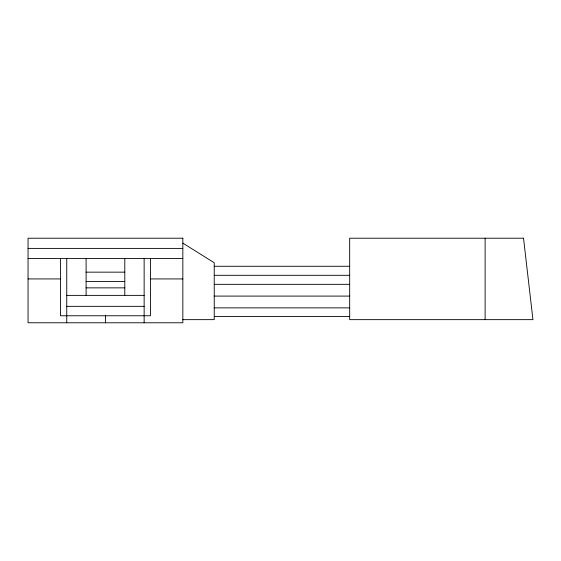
<?xml version="1.0" encoding="UTF-8"?>
<svg xmlns="http://www.w3.org/2000/svg" width="561" height="561" viewBox="0 0 561 561"><rect width="100%" height="100%" fill="white"/><g stroke="black" fill="none" stroke-linecap="round" stroke-linejoin="round"><path stroke-width="0.84" d="M28.05 248.397L182.837 248.397M28.05 258.572L182.837 258.572M214.232 266.272L349.678 266.272M86.099 272.155L124.794 272.155M214.232 275.304L349.678 275.304M28.05 278.929L60.728 278.929M150.166 278.929L182.837 278.929M86.099 281.573L124.794 281.573M214.232 284.329L349.678 284.329M86.099 287.856L124.794 287.856M66.745 295.374L144.142 295.374M214.232 296.096L349.678 296.096M66.745 306.341L144.142 306.341M214.232 307.87L349.678 307.87M214.232 316.502L349.678 316.502M182.837 319.644L214.232 319.644L214.232 262.744L182.837 243.123M485.118 238.215L485.118 319.644M150.418 258.572L150.418 315.759L60.469 315.759L60.469 258.572M144.142 258.572L144.142 322.785M124.794 258.572L124.794 295.374M105.447 315.191L105.447 322.785M86.099 258.572L86.099 295.374M66.745 258.572L66.745 322.785M182.837 238.215L28.05 238.215L28.05 322.785L182.837 322.785L182.837 238.215M523.532 238.215L349.678 238.215L349.678 319.644L532.95 319.644L523.532 238.215"/></g></svg>
